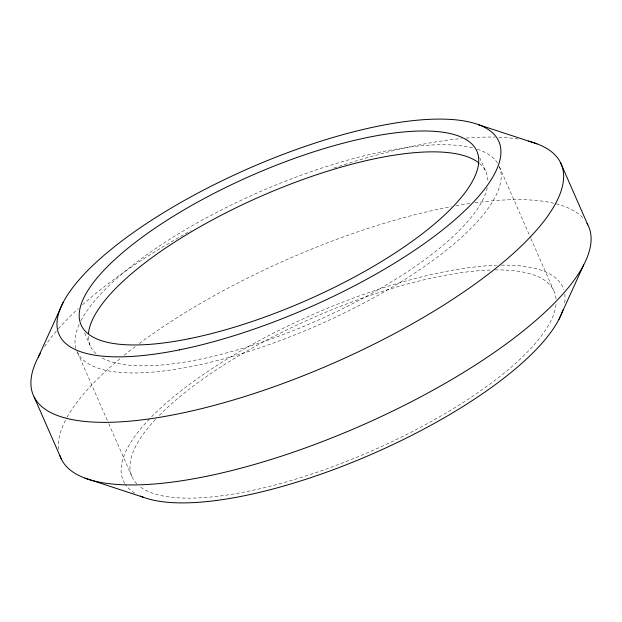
<?xml version="1.0" encoding="UTF-8"?>
<svg xmlns="http://www.w3.org/2000/svg" width="622" height="622" viewBox="0 0 622 622"><rect width="100%" height="100%" fill="white"/><g stroke="black" fill="none" stroke-linecap="round" stroke-linejoin="round"><path stroke-width="0.47" stroke-dasharray="3.11 2.33" d="M499.38 166.727L530.558 237.752M530.947 238.638L553.549 290.132M479.717 157.778L485.448 170.817M84.654 332.957L90.765 346.866M77.61 352.736L108.391 422.874M108.788 423.761L132.556 477.914M564.784 294.159A240.131 75.798 -23.7 0 1 564.341 304.694M134.749 493.129A240.131 75.798 -23.7 0 1 125.209 484.25M124.703 483.457A240.131 75.798 -23.7 0 1 150.252 418.155M151.62 416.756A240.131 75.798 -23.7 0 1 496.613 265.267M501.464 265.151A240.131 75.798 -23.7 0 1 563.757 289.65M495.128 269.909A230.521 72.766 -23.7 0 1 556.107 299.718M555.982 304.593A230.521 72.766 -23.7 0 1 370.502 451.44A230.521 72.766 -23.7 0 1 139.367 486.14M136.824 483.823A230.521 72.766 -23.7 0 1 155.842 419.018M159.279 415.442A230.521 72.766 -23.7 0 1 491.411 269.987M44.527 346.633A288.157 90.96 -23.7 0 1 57.784 329.481M58.39 328.797A288.157 90.96 -23.7 0 1 78.255 308.621M82.532 304.749A288.157 90.96 -23.7 0 1 191.001 230.684M333.928 168.033A288.157 90.96 -23.7 0 1 461.555 138.543M466.197 138.115A288.157 90.96 -23.7 0 1 494.941 137.097M498.79 137.213A288.157 90.96 -23.7 0 1 520.101 139.382M58.561 449.317A288.157 90.96 -23.7 0 1 65.761 419.694M67.036 417.323A288.157 90.96 -23.7 0 1 121.267 357.697M124.229 355.271A288.157 90.96 -23.7 0 1 136.195 345.902M139.297 343.569A288.157 90.96 -23.7 0 1 451.378 206.621M455.957 205.781A288.157 90.96 -23.7 0 1 470.209 203.456M474.944 202.788A288.157 90.96 -23.7 0 1 583.794 218.928M499.349 166.564A230.521 72.766 -23.7 0 1 313.535 327.133A230.521 72.766 -23.7 0 1 76.234 349.44M75.97 348.577A230.521 72.766 -23.7 0 1 79.274 324.14M80.922 320.758A230.521 72.766 -23.7 0 1 258.659 192.299A230.521 72.766 -23.7 0 1 473.723 148.191M477.346 149.264A230.521 72.766 -23.7 0 1 497.724 163.384M479.461 163.43A216.114 68.218 -23.7 0 1 487.881 181.601M487.189 187.797A216.114 68.218 -23.7 0 1 314.919 321.566A216.114 68.218 -23.7 0 1 100.624 357.044M96.06 353.646A216.114 68.218 -23.7 0 1 88.347 335.172"/><path stroke-width="0.93" d="M38.284 357.098L63.133 302.479M558.867 319.521L583.716 264.902M478.73 124.765L537.004 143.853M84.996 478.147L143.27 497.235M560.383 162.342L587.86 224.931M34.14 397.069L61.617 459.658M562.918 310.044A240.131 75.798 -23.7 0 1 374.413 453.034A240.131 75.798 -23.7 0 1 140.51 496.115M528.28 141.132A288.157 90.96 -23.7 0 1 330.756 364.329A288.157 90.96 -23.7 0 1 40.469 353.14M586.997 223.36A288.157 90.96 -23.7 0 1 362.362 425.114A288.157 90.96 -23.7 0 1 59.899 455.537M88.479 333.306A216.114 68.218 -23.7 0 1 261.831 195.876A216.114 68.218 -23.7 0 1 478.738 162.847M189.298 338.687A216.114 68.218 -23.7 0 0 478.388 156.34A216.114 68.218 -23.7 0 0 169.145 218.905A216.114 68.218 -23.7 0 0 189.298 338.687M179.338 349.883A240.131 75.798 -23.7 0 0 500.547 147.266A240.131 75.798 -23.7 0 0 156.946 216.783A240.131 75.798 -23.7 0 0 179.338 349.883"/></g></svg>
